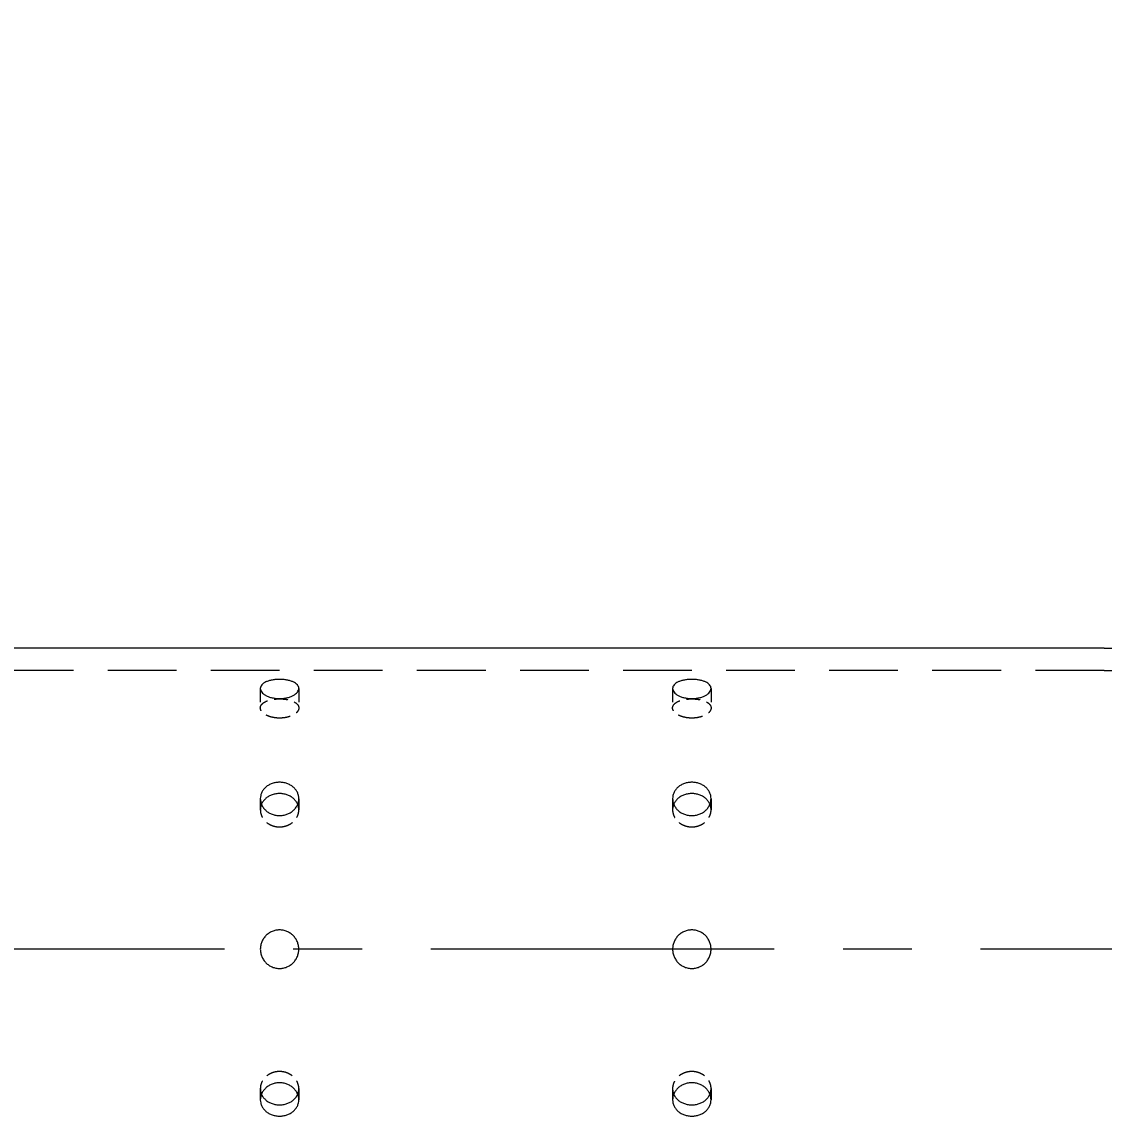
# Model space of a CAD drawing. Header units: millimetres. Extents: x -46397 to 283259, y -8690 to 23983.
# Drawn here: x 160528.2 to 160921.9, y 355.5 to 753.6 of the extents above; entities that cross this region are included whole.
import ezdxf
from ezdxf import colors
from ezdxf.entities.mleader import LeaderData, LeaderLine
from ezdxf.math import Vec2, Vec3

# ---------------------------------------------------------------- set-up
doc = ezdxf.new("R2010")
doc.units = ezdxf.units.MM
doc.linetypes.add('CENTER', pattern=[2, 1.25, -0.25, 0.25, -0.25])
doc.linetypes.add('HIDDENX2', pattern=[0.75, 0.5, -0.25])
doc.layers.add('DUONGTAM', color=1, linetype='CENTER', lineweight=0)
doc.layers.add('flashshoot', color=7, linetype='Continuous')
doc.styles.get("Standard").update_dxf_attribs({"font": 'isocp.shx', "width": 0.8})

# ---------------------------------------------------------------- blocks, each defined once
blk = doc.blocks.new('_Dot')
at = {"color": 0, "linetype": 'ByBlock', "lineweight": -2}
blk.add_line((-0.5, 0), (-1, 0), dxfattribs=at)
at = {"color": 0, "linetype": 'ByBlock', "const_width": 0.5}
blk.add_lwpolyline([(-0.25, 0, 1), (0.25, 0, 1)], format="xyb", close=True, dxfattribs=at)
blk = doc.blocks.new('A$C90275d84')
at = {"color": 2, "linetype": 'Continuous', "lineweight": 0, "ltscale": 10}
blk.add_line((-109.55, 1960), (-109.55, -3000), dxfattribs=at)
at = {"color": 1, "linetype": 'HIDDENX2', "lineweight": 0, "ltscale": 50}
blk.add_line((-101.37, 1960), (-101.37, -3000), dxfattribs=at)
at = {"color": 1, "linetype": 'HIDDENX2', "lineweight": 0, "ltscale": 10}
for p, q in [((-94.87, 1817), (-87.79, 1817)), ((-54.77, 1817), (-50.68, 1817)), ((50.68, 1817), (54.77, 1817)), ((-94.87, 1803), (-87.79, 1803)), ((-54.77, 1803), (-50.68, 1803)), ((50.68, 1803), (54.77, 1803)), ((-94.87, 1667), (-87.79, 1667)), ((-54.77, 1667), (-50.68, 1667)), ((50.68, 1667), (54.77, 1667)), ((-94.87, 1653), (-87.79, 1653)), ((-54.77, 1653), (-50.68, 1653)), ((50.68, 1653), (54.77, 1653))]:
    blk.add_line(p, q, dxfattribs=at)
at = {"color": 1, "linetype": 'HIDDENX2', "lineweight": 0, "ltscale": 50}
blk.add_open_spline([(-101.37, 1960), (-101.37, 1963.33), (-101.37, 1966.67), (-101.37, 1975.2), (-101.37, 1980.41), (-101.37, 1990.78), (-101.37, 1995.96), (-101.37, 2006.28), (-101.37, 2011.43), (-101.37, 2021.66), (-101.37, 2026.75), (-101.37, 2036.87), (-101.37, 2041.91), (-101.37, 2051.89), (-101.37, 2056.84), (-101.37, 2066.66), (-101.37, 2071.53), (-101.37, 2081.15), (-101.37, 2085.92), (-101.37, 2095.33), (-101.37, 2099.98), (-101.37, 2109.15), (-101.37, 2113.67), (-101.37, 2122.57), (-101.37, 2126.96), (-101.37, 2135.58), (-101.37, 2139.81), (-101.37, 2148.12), (-101.37, 2152.19), (-101.37, 2160.17), (-101.37, 2164.07), (-101.37, 2171.69), (-101.37, 2175.41), (-101.37, 2182.66), (-101.37, 2186.19), (-101.37, 2193.04), (-101.37, 2196.37), (-101.37, 2202.81), (-101.37, 2205.93), (-101.37, 2211.95), (-101.37, 2214.85), (-101.37, 2220.42), (-101.37, 2223.1), (-101.37, 2228.21), (-101.37, 2230.66), (-101.37, 2235.3), (-101.37, 2237.5), (-101.37, 2241.67), (-101.37, 2243.63), (-101.37, 2247.29), (-101.37, 2249), (-101.37, 2252.17), (-101.37, 2253.62), (-101.37, 2256.27), (-101.37, 2257.47), (-101.37, 2259.6), (-101.37, 2260.54), (-101.37, 2262.15), (-101.37, 2262.82), (-101.37, 2263.9), (-101.37, 2264.31), (-101.37, 2264.86), (-101.37, 2264.86), (-101.37, 2265)], degree=3, knots=[0, 0, 0, 0, 10.001344, 10.001344, 25.624288, 25.624288, 41.245213, 41.245213, 56.86614, 56.86614, 72.487066, 72.487066, 88.107992, 88.107992, 103.728918, 103.728918, 119.349844, 119.349844, 134.970771, 134.970771, 150.591697, 150.591697, 166.212623, 166.212623, 181.833549, 181.833549, 197.454476, 197.454476, 213.075402, 213.075402, 228.696328, 228.696328, 244.317254, 244.317254, 259.93818, 259.93818, 275.559107, 275.559107, 291.180033, 291.180033, 306.800959, 306.800959, 322.421885, 322.421885, 338.042811, 338.042811, 353.663738, 353.663738, 369.284664, 369.284664, 384.90559, 384.90559, 400.526516, 400.526516, 416.147442, 416.147442, 431.768369, 431.768369, 447.389295, 447.389295, 463.010221, 463.010221, 479.041056, 479.041056, 479.041056, 479.041056], dxfattribs=at)
at = {"color": 2, "linetype": 'Continuous', "lineweight": 0, "ltscale": 10}
for points, knots in [([(-109.55, 1960), (-109.55, 1963.33), (-109.55, 1966.67), (-109.55, 1975.2), (-109.55, 1980.41), (-109.55, 1990.78), (-109.55, 1995.96), (-109.55, 2006.28), (-109.55, 2011.43), (-109.55, 2021.66), (-109.55, 2026.75), (-109.55, 2036.87), (-109.55, 2041.91), (-109.55, 2051.89), (-109.55, 2056.84), (-109.55, 2066.66), (-109.55, 2071.53), (-109.55, 2081.15), (-109.55, 2085.92), (-109.55, 2095.33), (-109.55, 2099.98), (-109.55, 2109.15), (-109.55, 2113.67), (-109.55, 2121.64), (-109.55, 2125.11), (-109.55, 2128.53)], [0, 0, 0, 0, 10.001344, 10.001344, 25.624288, 25.624288, 41.245213, 41.245213, 56.86614, 56.86614, 72.487066, 72.487066, 88.107992, 88.107992, 103.728918, 103.728918, 119.349844, 119.349844, 134.970771, 134.970771, 150.591697, 150.591697, 166.212623, 166.212623, 178.538109, 178.538109, 178.538109, 178.538109]), ([(-91.18, 1810), (-91.18, 1809.56), (-91.2, 1809.11), (-91.3, 1808.2), (-91.38, 1807.75), (-91.57, 1806.89), (-91.69, 1806.48), (-91.98, 1805.71), (-92.13, 1805.36), (-92.47, 1804.74), (-92.66, 1804.45), (-93.06, 1803.93), (-93.28, 1803.71), (-93.73, 1803.35), (-93.96, 1803.22), (-94.42, 1803.04), (-94.65, 1803), (-95.09, 1803), (-95.32, 1803.04), (-95.76, 1803.22), (-95.98, 1803.35), (-96.39, 1803.71), (-96.59, 1803.93), (-96.94, 1804.45), (-97.11, 1804.74), (-97.39, 1805.36), (-97.53, 1805.71), (-97.76, 1806.48), (-97.86, 1806.89), (-98.02, 1807.75), (-98.08, 1808.2), (-98.16, 1809.11), (-98.18, 1809.56), (-98.18, 1810.44), (-98.16, 1810.89), (-98.08, 1811.8), (-98.02, 1812.25), (-97.86, 1813.11), (-97.76, 1813.52), (-97.53, 1814.29), (-97.39, 1814.64), (-97.11, 1815.26), (-96.94, 1815.55), (-96.59, 1816.07), (-96.39, 1816.29), (-95.98, 1816.65), (-95.76, 1816.78), (-95.32, 1816.96), (-95.09, 1817), (-94.65, 1817), (-94.42, 1816.96), (-93.96, 1816.78), (-93.73, 1816.65), (-93.28, 1816.29), (-93.06, 1816.07), (-92.66, 1815.55), (-92.47, 1815.26), (-92.13, 1814.64), (-91.98, 1814.29), (-91.69, 1813.52), (-91.57, 1813.11), (-91.38, 1812.25), (-91.3, 1811.8), (-91.2, 1810.89), (-91.18, 1810.44), (-91.18, 1810)], [0, 0, 0, 0, 1.318789, 1.318789, 2.637578, 2.637578, 3.956368, 3.956368, 5.275157, 5.275157, 6.593945, 6.593945, 7.912734, 7.912734, 9.231522, 9.231522, 10.550311, 10.550311, 11.869099, 11.869099, 13.187888, 13.187888, 14.506676, 14.506676, 15.825465, 15.825465, 17.144254, 17.144254, 18.463043, 18.463043, 19.781833, 19.781833, 21.100622, 21.100622, 22.419411, 22.419411, 23.7382, 23.7382, 25.05699, 25.05699, 26.375779, 26.375779, 27.694567, 27.694567, 29.013356, 29.013356, 30.332144, 30.332144, 31.650933, 31.650933, 32.969721, 32.969721, 34.28851, 34.28851, 35.607298, 35.607298, 36.926087, 36.926087, 38.244876, 38.244876, 39.563665, 39.563665, 40.882454, 40.882454, 42.201244, 42.201244, 42.201244, 42.201244]), ([(-48.6, 1810), (-48.6, 1809.56), (-48.64, 1809.11), (-48.8, 1808.2), (-48.92, 1807.75), (-49.24, 1806.89), (-49.44, 1806.48), (-49.9, 1805.71), (-50.16, 1805.36), (-50.71, 1804.74), (-51.02, 1804.45), (-51.7, 1803.93), (-52.06, 1803.71), (-52.82, 1803.35), (-53.21, 1803.22), (-54, 1803.04), (-54.39, 1803), (-55.16, 1803), (-55.55, 1803.04), (-56.33, 1803.22), (-56.71, 1803.35), (-57.45, 1803.71), (-57.8, 1803.93), (-58.45, 1804.45), (-58.74, 1804.74), (-59.27, 1805.36), (-59.51, 1805.71), (-59.94, 1806.48), (-60.13, 1806.89), (-60.43, 1807.75), (-60.54, 1808.2), (-60.69, 1809.11), (-60.73, 1809.56), (-60.73, 1810.44), (-60.69, 1810.89), (-60.54, 1811.8), (-60.43, 1812.25), (-60.13, 1813.11), (-59.94, 1813.52), (-59.51, 1814.29), (-59.27, 1814.64), (-58.74, 1815.26), (-58.45, 1815.55), (-57.8, 1816.07), (-57.45, 1816.29), (-56.71, 1816.65), (-56.33, 1816.78), (-55.55, 1816.96), (-55.16, 1817), (-54.39, 1817), (-54, 1816.96), (-53.21, 1816.78), (-52.82, 1816.65), (-52.06, 1816.29), (-51.7, 1816.07), (-51.02, 1815.55), (-50.71, 1815.26), (-50.16, 1814.64), (-49.9, 1814.29), (-49.44, 1813.52), (-49.24, 1813.11), (-48.92, 1812.25), (-48.8, 1811.8), (-48.64, 1810.89), (-48.6, 1810.44), (-48.6, 1810)], [0, 0, 0, 0, 1.318789, 1.318789, 2.637578, 2.637578, 3.956368, 3.956368, 5.275157, 5.275157, 6.593945, 6.593945, 7.912734, 7.912734, 9.231522, 9.231522, 10.550311, 10.550311, 11.869099, 11.869099, 13.187888, 13.187888, 14.506676, 14.506676, 15.825465, 15.825465, 17.144254, 17.144254, 18.463043, 18.463043, 19.781833, 19.781833, 21.100622, 21.100622, 22.419411, 22.419411, 23.7382, 23.7382, 25.05699, 25.05699, 26.375779, 26.375779, 27.694567, 27.694567, 29.013356, 29.013356, 30.332144, 30.332144, 31.650933, 31.650933, 32.969721, 32.969721, 34.28851, 34.28851, 35.607298, 35.607298, 36.926087, 36.926087, 38.244876, 38.244876, 39.563665, 39.563665, 40.882454, 40.882454, 42.201244, 42.201244, 42.201244, 42.201244]), ([(-52.72, 1816.59), (-52.81, 1816.55), (-52.9, 1816.51), (-53.36, 1816.29), (-53.71, 1816.07), (-54.35, 1815.55), (-54.65, 1815.26), (-55.17, 1814.64), (-55.42, 1814.29), (-55.85, 1813.52), (-56.03, 1813.11), (-56.33, 1812.25), (-56.44, 1811.8), (-56.59, 1810.89), (-56.63, 1810.44), (-56.63, 1809.56), (-56.59, 1809.11), (-56.44, 1808.2), (-56.33, 1807.75), (-56.03, 1806.89), (-55.85, 1806.48), (-55.42, 1805.71), (-55.17, 1805.36), (-54.65, 1804.74), (-54.35, 1804.45), (-53.71, 1803.93), (-53.36, 1803.71), (-52.9, 1803.49), (-52.81, 1803.45), (-52.72, 1803.41)], [12.868165, 12.868165, 12.868165, 12.868165, 13.188536, 13.188536, 14.507389, 14.507389, 15.826243, 15.826243, 17.145097, 17.145097, 18.463951, 18.463951, 19.782805, 19.782805, 21.10166, 21.10166, 22.420514, 22.420514, 23.739368, 23.739368, 25.058222, 25.058222, 26.377077, 26.377077, 27.69593, 27.69593, 29.014783, 29.014783, 29.335155, 29.335155, 29.335155, 29.335155]), ([(-7, 1810), (-7, 1810.44), (-6.96, 1810.89), (-6.78, 1811.8), (-6.65, 1812.25), (-6.29, 1813.11), (-6.07, 1813.52), (-5.55, 1814.29), (-5.26, 1814.64), (-4.64, 1815.26), (-4.29, 1815.55), (-3.52, 1816.07), (-3.11, 1816.29), (-2.25, 1816.65), (-1.8, 1816.78), (-0.89, 1816.96), (-0.44, 1817), (0.44, 1817), (0.89, 1816.96), (1.8, 1816.78), (2.25, 1816.65), (3.11, 1816.29), (3.52, 1816.07), (4.29, 1815.55), (4.64, 1815.26), (5.26, 1814.64), (5.55, 1814.29), (6.07, 1813.52), (6.29, 1813.11), (6.65, 1812.25), (6.78, 1811.8), (6.96, 1810.89), (7, 1810.44), (7, 1809.56), (6.96, 1809.11), (6.78, 1808.2), (6.65, 1807.75), (6.29, 1806.89), (6.07, 1806.48), (5.55, 1805.71), (5.26, 1805.36), (4.64, 1804.74), (4.29, 1804.45), (3.52, 1803.93), (3.11, 1803.71), (2.25, 1803.35), (1.8, 1803.22), (0.89, 1803.04), (0.44, 1803), (-0.44, 1803), (-0.89, 1803.04), (-1.8, 1803.22), (-2.25, 1803.35), (-3.11, 1803.71), (-3.52, 1803.93), (-4.29, 1804.45), (-4.64, 1804.74), (-5.26, 1805.36), (-5.55, 1805.71), (-6.07, 1806.48), (-6.29, 1806.89), (-6.65, 1807.75), (-6.78, 1808.2), (-6.96, 1809.11), (-7, 1809.56), (-7, 1810)], [0, 0, 0, 0, 1.318789, 1.318789, 2.637578, 2.637578, 3.956368, 3.956368, 5.275157, 5.275157, 6.593945, 6.593945, 7.912734, 7.912734, 9.231522, 9.231522, 10.550311, 10.550311, 11.869099, 11.869099, 13.187888, 13.187888, 14.506676, 14.506676, 15.825465, 15.825465, 17.144254, 17.144254, 18.463043, 18.463043, 19.781833, 19.781833, 21.100622, 21.100622, 22.419411, 22.419411, 23.7382, 23.7382, 25.05699, 25.05699, 26.375779, 26.375779, 27.694567, 27.694567, 29.013356, 29.013356, 30.332144, 30.332144, 31.650933, 31.650933, 32.969721, 32.969721, 34.28851, 34.28851, 35.607298, 35.607298, 36.926087, 36.926087, 38.244876, 38.244876, 39.563665, 39.563665, 40.882454, 40.882454, 42.201244, 42.201244, 42.201244, 42.201244]), ([(48.6, 1810), (48.6, 1810.44), (48.64, 1810.89), (48.8, 1811.8), (48.92, 1812.25), (49.24, 1813.11), (49.44, 1813.52), (49.9, 1814.29), (50.16, 1814.64), (50.71, 1815.26), (51.02, 1815.55), (51.7, 1816.07), (52.06, 1816.29), (52.82, 1816.65), (53.21, 1816.78), (54, 1816.96), (54.39, 1817), (55.16, 1817), (55.55, 1816.96), (56.33, 1816.78), (56.71, 1816.65), (57.45, 1816.29), (57.8, 1816.07), (58.45, 1815.55), (58.74, 1815.26), (59.27, 1814.64), (59.51, 1814.29), (59.94, 1813.52), (60.13, 1813.11), (60.43, 1812.25), (60.54, 1811.8), (60.69, 1810.89), (60.73, 1810.44), (60.73, 1809.56), (60.69, 1809.11), (60.54, 1808.2), (60.43, 1807.75), (60.13, 1806.89), (59.94, 1806.48), (59.51, 1805.71), (59.27, 1805.36), (58.74, 1804.74), (58.45, 1804.45), (57.8, 1803.93), (57.45, 1803.71), (56.71, 1803.35), (56.33, 1803.22), (55.55, 1803.04), (55.16, 1803), (54.39, 1803), (54, 1803.04), (53.21, 1803.22), (52.82, 1803.35), (52.06, 1803.71), (51.7, 1803.93), (51.02, 1804.45), (50.71, 1804.74), (50.16, 1805.36), (49.9, 1805.71), (49.44, 1806.48), (49.24, 1806.89), (48.92, 1807.75), (48.8, 1808.2), (48.64, 1809.11), (48.6, 1809.56), (48.6, 1810)], [0, 0, 0, 0, 1.318789, 1.318789, 2.637578, 2.637578, 3.956368, 3.956368, 5.275157, 5.275157, 6.593945, 6.593945, 7.912734, 7.912734, 9.231522, 9.231522, 10.550311, 10.550311, 11.869099, 11.869099, 13.187888, 13.187888, 14.506676, 14.506676, 15.825465, 15.825465, 17.144254, 17.144254, 18.463043, 18.463043, 19.781833, 19.781833, 21.100622, 21.100622, 22.419411, 22.419411, 23.7382, 23.7382, 25.05699, 25.05699, 26.375779, 26.375779, 27.694567, 27.694567, 29.013356, 29.013356, 30.332144, 30.332144, 31.650933, 31.650933, 32.969721, 32.969721, 34.28851, 34.28851, 35.607298, 35.607298, 36.926087, 36.926087, 38.244876, 38.244876, 39.563665, 39.563665, 40.882454, 40.882454, 42.201244, 42.201244, 42.201244, 42.201244]), ([(52.72, 1803.41), (52.81, 1803.45), (52.9, 1803.49), (53.36, 1803.71), (53.71, 1803.93), (54.35, 1804.45), (54.65, 1804.74), (55.17, 1805.36), (55.42, 1805.71), (55.85, 1806.48), (56.03, 1806.89), (56.33, 1807.75), (56.44, 1808.2), (56.59, 1809.11), (56.63, 1809.56), (56.63, 1810.44), (56.59, 1810.89), (56.44, 1811.8), (56.33, 1812.25), (56.03, 1813.11), (55.85, 1813.52), (55.42, 1814.29), (55.17, 1814.64), (54.65, 1815.26), (54.35, 1815.55), (53.71, 1816.07), (53.36, 1816.29), (52.9, 1816.51), (52.81, 1816.55), (52.72, 1816.59)], [12.868165, 12.868165, 12.868165, 12.868165, 13.188536, 13.188536, 14.507389, 14.507389, 15.826243, 15.826243, 17.145097, 17.145097, 18.463951, 18.463951, 19.782805, 19.782805, 21.10166, 21.10166, 22.420514, 22.420514, 23.739368, 23.739368, 25.058222, 25.058222, 26.377077, 26.377077, 27.69593, 27.69593, 29.014783, 29.014783, 29.335155, 29.335155, 29.335155, 29.335155]), ([(-91.18, 1660), (-91.18, 1659.56), (-91.2, 1659.11), (-91.3, 1658.2), (-91.38, 1657.75), (-91.57, 1656.89), (-91.69, 1656.48), (-91.98, 1655.71), (-92.13, 1655.36), (-92.47, 1654.74), (-92.66, 1654.45), (-93.06, 1653.93), (-93.28, 1653.71), (-93.73, 1653.35), (-93.96, 1653.22), (-94.42, 1653.04), (-94.65, 1653), (-95.09, 1653), (-95.32, 1653.04), (-95.76, 1653.22), (-95.98, 1653.35), (-96.39, 1653.71), (-96.59, 1653.93), (-96.94, 1654.45), (-97.11, 1654.74), (-97.39, 1655.36), (-97.53, 1655.71), (-97.76, 1656.48), (-97.86, 1656.89), (-98.02, 1657.75), (-98.08, 1658.2), (-98.16, 1659.11), (-98.18, 1659.56), (-98.18, 1660.44), (-98.16, 1660.89), (-98.08, 1661.8), (-98.02, 1662.25), (-97.86, 1663.11), (-97.76, 1663.52), (-97.53, 1664.29), (-97.39, 1664.64), (-97.11, 1665.26), (-96.94, 1665.55), (-96.59, 1666.07), (-96.39, 1666.29), (-95.98, 1666.65), (-95.76, 1666.78), (-95.32, 1666.96), (-95.09, 1667), (-94.65, 1667), (-94.42, 1666.96), (-93.96, 1666.78), (-93.73, 1666.65), (-93.28, 1666.29), (-93.06, 1666.07), (-92.66, 1665.55), (-92.47, 1665.26), (-92.13, 1664.64), (-91.98, 1664.29), (-91.69, 1663.52), (-91.57, 1663.11), (-91.38, 1662.25), (-91.3, 1661.8), (-91.2, 1660.89), (-91.18, 1660.44), (-91.18, 1660)], [0, 0, 0, 0, 1.318789, 1.318789, 2.637578, 2.637578, 3.956368, 3.956368, 5.275157, 5.275157, 6.593945, 6.593945, 7.912734, 7.912734, 9.231522, 9.231522, 10.550311, 10.550311, 11.869099, 11.869099, 13.187888, 13.187888, 14.506676, 14.506676, 15.825465, 15.825465, 17.144254, 17.144254, 18.463043, 18.463043, 19.781833, 19.781833, 21.100622, 21.100622, 22.419411, 22.419411, 23.7382, 23.7382, 25.05699, 25.05699, 26.375779, 26.375779, 27.694567, 27.694567, 29.013356, 29.013356, 30.332144, 30.332144, 31.650933, 31.650933, 32.969721, 32.969721, 34.28851, 34.28851, 35.607298, 35.607298, 36.926087, 36.926087, 38.244876, 38.244876, 39.563665, 39.563665, 40.882454, 40.882454, 42.201244, 42.201244, 42.201244, 42.201244]), ([(-48.6, 1660), (-48.6, 1659.56), (-48.64, 1659.11), (-48.8, 1658.2), (-48.92, 1657.75), (-49.24, 1656.89), (-49.44, 1656.48), (-49.9, 1655.71), (-50.16, 1655.36), (-50.71, 1654.74), (-51.02, 1654.45), (-51.7, 1653.93), (-52.06, 1653.71), (-52.82, 1653.35), (-53.21, 1653.22), (-54, 1653.04), (-54.39, 1653), (-55.16, 1653), (-55.55, 1653.04), (-56.33, 1653.22), (-56.71, 1653.35), (-57.45, 1653.71), (-57.8, 1653.93), (-58.45, 1654.45), (-58.74, 1654.74), (-59.27, 1655.36), (-59.51, 1655.71), (-59.94, 1656.48), (-60.13, 1656.89), (-60.43, 1657.75), (-60.54, 1658.2), (-60.69, 1659.11), (-60.73, 1659.56), (-60.73, 1660.44), (-60.69, 1660.89), (-60.54, 1661.8), (-60.43, 1662.25), (-60.13, 1663.11), (-59.94, 1663.52), (-59.51, 1664.29), (-59.27, 1664.64), (-58.74, 1665.26), (-58.45, 1665.55), (-57.8, 1666.07), (-57.45, 1666.29), (-56.71, 1666.65), (-56.33, 1666.78), (-55.55, 1666.96), (-55.16, 1667), (-54.39, 1667), (-54, 1666.96), (-53.21, 1666.78), (-52.82, 1666.65), (-52.06, 1666.29), (-51.7, 1666.07), (-51.02, 1665.55), (-50.71, 1665.26), (-50.16, 1664.64), (-49.9, 1664.29), (-49.44, 1663.52), (-49.24, 1663.11), (-48.92, 1662.25), (-48.8, 1661.8), (-48.64, 1660.89), (-48.6, 1660.44), (-48.6, 1660)], [0, 0, 0, 0, 1.318789, 1.318789, 2.637578, 2.637578, 3.956368, 3.956368, 5.275157, 5.275157, 6.593945, 6.593945, 7.912734, 7.912734, 9.231522, 9.231522, 10.550311, 10.550311, 11.869099, 11.869099, 13.187888, 13.187888, 14.506676, 14.506676, 15.825465, 15.825465, 17.144254, 17.144254, 18.463043, 18.463043, 19.781833, 19.781833, 21.100622, 21.100622, 22.419411, 22.419411, 23.7382, 23.7382, 25.05699, 25.05699, 26.375779, 26.375779, 27.694567, 27.694567, 29.013356, 29.013356, 30.332144, 30.332144, 31.650933, 31.650933, 32.969721, 32.969721, 34.28851, 34.28851, 35.607298, 35.607298, 36.926087, 36.926087, 38.244876, 38.244876, 39.563665, 39.563665, 40.882454, 40.882454, 42.201244, 42.201244, 42.201244, 42.201244]), ([(-52.72, 1666.59), (-52.81, 1666.55), (-52.9, 1666.51), (-53.36, 1666.29), (-53.71, 1666.07), (-54.35, 1665.55), (-54.65, 1665.26), (-55.17, 1664.64), (-55.42, 1664.29), (-55.85, 1663.52), (-56.03, 1663.11), (-56.33, 1662.25), (-56.44, 1661.8), (-56.59, 1660.89), (-56.63, 1660.44), (-56.63, 1659.56), (-56.59, 1659.11), (-56.44, 1658.2), (-56.33, 1657.75), (-56.03, 1656.89), (-55.85, 1656.48), (-55.42, 1655.71), (-55.17, 1655.36), (-54.65, 1654.74), (-54.35, 1654.45), (-53.71, 1653.93), (-53.36, 1653.71), (-52.9, 1653.49), (-52.81, 1653.45), (-52.72, 1653.41)], [12.868165, 12.868165, 12.868165, 12.868165, 13.188536, 13.188536, 14.507389, 14.507389, 15.826243, 15.826243, 17.145097, 17.145097, 18.463951, 18.463951, 19.782805, 19.782805, 21.10166, 21.10166, 22.420514, 22.420514, 23.739368, 23.739368, 25.058222, 25.058222, 26.377077, 26.377077, 27.69593, 27.69593, 29.014783, 29.014783, 29.335155, 29.335155, 29.335155, 29.335155]), ([(-7, 1660), (-7, 1660.44), (-6.96, 1660.89), (-6.78, 1661.8), (-6.65, 1662.25), (-6.29, 1663.11), (-6.07, 1663.52), (-5.55, 1664.29), (-5.26, 1664.64), (-4.64, 1665.26), (-4.29, 1665.55), (-3.52, 1666.07), (-3.11, 1666.29), (-2.25, 1666.65), (-1.8, 1666.78), (-0.89, 1666.96), (-0.44, 1667), (0.44, 1667), (0.89, 1666.96), (1.8, 1666.78), (2.25, 1666.65), (3.11, 1666.29), (3.52, 1666.07), (4.29, 1665.55), (4.64, 1665.26), (5.26, 1664.64), (5.55, 1664.29), (6.07, 1663.52), (6.29, 1663.11), (6.65, 1662.25), (6.78, 1661.8), (6.96, 1660.89), (7, 1660.44), (7, 1659.56), (6.96, 1659.11), (6.78, 1658.2), (6.65, 1657.75), (6.29, 1656.89), (6.07, 1656.48), (5.55, 1655.71), (5.26, 1655.36), (4.64, 1654.74), (4.29, 1654.45), (3.52, 1653.93), (3.11, 1653.71), (2.25, 1653.35), (1.8, 1653.22), (0.89, 1653.04), (0.44, 1653), (-0.44, 1653), (-0.89, 1653.04), (-1.8, 1653.22), (-2.25, 1653.35), (-3.11, 1653.71), (-3.52, 1653.93), (-4.29, 1654.45), (-4.64, 1654.74), (-5.26, 1655.36), (-5.55, 1655.71), (-6.07, 1656.48), (-6.29, 1656.89), (-6.65, 1657.75), (-6.78, 1658.2), (-6.96, 1659.11), (-7, 1659.56), (-7, 1660)], [0, 0, 0, 0, 1.318789, 1.318789, 2.637578, 2.637578, 3.956368, 3.956368, 5.275157, 5.275157, 6.593945, 6.593945, 7.912734, 7.912734, 9.231522, 9.231522, 10.550311, 10.550311, 11.869099, 11.869099, 13.187888, 13.187888, 14.506676, 14.506676, 15.825465, 15.825465, 17.144254, 17.144254, 18.463043, 18.463043, 19.781833, 19.781833, 21.100622, 21.100622, 22.419411, 22.419411, 23.7382, 23.7382, 25.05699, 25.05699, 26.375779, 26.375779, 27.694567, 27.694567, 29.013356, 29.013356, 30.332144, 30.332144, 31.650933, 31.650933, 32.969721, 32.969721, 34.28851, 34.28851, 35.607298, 35.607298, 36.926087, 36.926087, 38.244876, 38.244876, 39.563665, 39.563665, 40.882454, 40.882454, 42.201244, 42.201244, 42.201244, 42.201244]), ([(48.6, 1660), (48.6, 1660.44), (48.64, 1660.89), (48.8, 1661.8), (48.92, 1662.25), (49.24, 1663.11), (49.44, 1663.52), (49.9, 1664.29), (50.16, 1664.64), (50.71, 1665.26), (51.02, 1665.55), (51.7, 1666.07), (52.06, 1666.29), (52.82, 1666.65), (53.21, 1666.78), (54, 1666.96), (54.39, 1667), (55.16, 1667), (55.55, 1666.96), (56.33, 1666.78), (56.71, 1666.65), (57.45, 1666.29), (57.8, 1666.07), (58.45, 1665.55), (58.74, 1665.26), (59.27, 1664.64), (59.51, 1664.29), (59.94, 1663.52), (60.13, 1663.11), (60.43, 1662.25), (60.54, 1661.8), (60.69, 1660.89), (60.73, 1660.44), (60.73, 1659.56), (60.69, 1659.11), (60.54, 1658.2), (60.43, 1657.75), (60.13, 1656.89), (59.94, 1656.48), (59.51, 1655.71), (59.27, 1655.36), (58.74, 1654.74), (58.45, 1654.45), (57.8, 1653.93), (57.45, 1653.71), (56.71, 1653.35), (56.33, 1653.22), (55.55, 1653.04), (55.16, 1653), (54.39, 1653), (54, 1653.04), (53.21, 1653.22), (52.82, 1653.35), (52.06, 1653.71), (51.7, 1653.93), (51.02, 1654.45), (50.71, 1654.74), (50.16, 1655.36), (49.9, 1655.71), (49.44, 1656.48), (49.24, 1656.89), (48.92, 1657.75), (48.8, 1658.2), (48.64, 1659.11), (48.6, 1659.56), (48.6, 1660)], [0, 0, 0, 0, 1.318789, 1.318789, 2.637578, 2.637578, 3.956368, 3.956368, 5.275157, 5.275157, 6.593945, 6.593945, 7.912734, 7.912734, 9.231522, 9.231522, 10.550311, 10.550311, 11.869099, 11.869099, 13.187888, 13.187888, 14.506676, 14.506676, 15.825465, 15.825465, 17.144254, 17.144254, 18.463043, 18.463043, 19.781833, 19.781833, 21.100622, 21.100622, 22.419411, 22.419411, 23.7382, 23.7382, 25.05699, 25.05699, 26.375779, 26.375779, 27.694567, 27.694567, 29.013356, 29.013356, 30.332144, 30.332144, 31.650933, 31.650933, 32.969721, 32.969721, 34.28851, 34.28851, 35.607298, 35.607298, 36.926087, 36.926087, 38.244876, 38.244876, 39.563665, 39.563665, 40.882454, 40.882454, 42.201244, 42.201244, 42.201244, 42.201244]), ([(52.72, 1653.41), (52.81, 1653.45), (52.9, 1653.49), (53.36, 1653.71), (53.71, 1653.93), (54.35, 1654.45), (54.65, 1654.74), (55.17, 1655.36), (55.42, 1655.71), (55.85, 1656.48), (56.03, 1656.89), (56.33, 1657.75), (56.44, 1658.2), (56.59, 1659.11), (56.63, 1659.56), (56.63, 1660.44), (56.59, 1660.89), (56.44, 1661.8), (56.33, 1662.25), (56.03, 1663.11), (55.85, 1663.52), (55.42, 1664.29), (55.17, 1664.64), (54.65, 1665.26), (54.35, 1665.55), (53.71, 1666.07), (53.36, 1666.29), (52.9, 1666.51), (52.81, 1666.55), (52.72, 1666.59)], [12.868165, 12.868165, 12.868165, 12.868165, 13.188536, 13.188536, 14.507389, 14.507389, 15.826243, 15.826243, 17.145097, 17.145097, 18.463951, 18.463951, 19.782805, 19.782805, 21.10166, 21.10166, 22.420514, 22.420514, 23.739368, 23.739368, 25.058222, 25.058222, 26.377077, 26.377077, 27.69593, 27.69593, 29.014783, 29.014783, 29.335155, 29.335155, 29.335155, 29.335155])]:
    blk.add_open_spline(points, degree=3, knots=knots, dxfattribs=at)
at = {"color": 1, "linetype": 'HIDDENX2', "lineweight": 0, "ltscale": 10}
for points, knots in [([(-84.08, 1810), (-84.08, 1810.44), (-84.1, 1810.89), (-84.2, 1811.8), (-84.28, 1812.25), (-84.48, 1813.11), (-84.6, 1813.52), (-84.88, 1814.29), (-85.04, 1814.64), (-85.38, 1815.26), (-85.57, 1815.55), (-85.97, 1816.07), (-86.19, 1816.29), (-86.64, 1816.65), (-86.88, 1816.78), (-87.34, 1816.96), (-87.57, 1817), (-88.01, 1817), (-88.23, 1816.96), (-88.68, 1816.78), (-88.89, 1816.65), (-89.3, 1816.29), (-89.5, 1816.07), (-89.86, 1815.55), (-90.02, 1815.26), (-90.3, 1814.64), (-90.43, 1814.29), (-90.66, 1813.52), (-90.76, 1813.11), (-90.92, 1812.25), (-90.98, 1811.8), (-91.06, 1810.89), (-91.08, 1810.44), (-91.08, 1809.56), (-91.06, 1809.11), (-90.98, 1808.2), (-90.92, 1807.75), (-90.76, 1806.89), (-90.66, 1806.48), (-90.43, 1805.71), (-90.3, 1805.36), (-90.02, 1804.74), (-89.86, 1804.45), (-89.5, 1803.93), (-89.3, 1803.71), (-88.89, 1803.35), (-88.68, 1803.22), (-88.23, 1803.04), (-88.01, 1803), (-87.57, 1803), (-87.34, 1803.04), (-86.88, 1803.22), (-86.64, 1803.35), (-86.19, 1803.71), (-85.97, 1803.93), (-85.57, 1804.45), (-85.38, 1804.74), (-85.04, 1805.36), (-84.88, 1805.71), (-84.6, 1806.48), (-84.48, 1806.89), (-84.28, 1807.75), (-84.2, 1808.2), (-84.1, 1809.11), (-84.08, 1809.56), (-84.08, 1810)], [0, 0, 0, 0, 1.318854, 1.318854, 2.637708, 2.637708, 3.956563, 3.956563, 5.275417, 5.275417, 6.59427, 6.59427, 7.913123, 7.913123, 9.231977, 9.231977, 10.55083, 10.55083, 11.869683, 11.869683, 13.188536, 13.188536, 14.507389, 14.507389, 15.826243, 15.826243, 17.145097, 17.145097, 18.463951, 18.463951, 19.782805, 19.782805, 21.10166, 21.10166, 22.420514, 22.420514, 23.739368, 23.739368, 25.058222, 25.058222, 26.377077, 26.377077, 27.69593, 27.69593, 29.014783, 29.014783, 30.333636, 30.333636, 31.652489, 31.652489, 32.971343, 32.971343, 34.290196, 34.290196, 35.609049, 35.609049, 36.927902, 36.927902, 38.246757, 38.246757, 39.565611, 39.565611, 40.884465, 40.884465, 42.203319, 42.203319, 42.203319, 42.203319]), ([(-44.5, 1810), (-44.5, 1810.44), (-44.54, 1810.89), (-44.7, 1811.8), (-44.82, 1812.25), (-45.14, 1813.11), (-45.34, 1813.52), (-45.8, 1814.29), (-46.06, 1814.64), (-46.61, 1815.26), (-46.93, 1815.55), (-47.6, 1816.07), (-47.97, 1816.29), (-48.73, 1816.65), (-49.12, 1816.78), (-49.91, 1816.96), (-50.3, 1817), (-51.07, 1817), (-51.46, 1816.96), (-52.14, 1816.8), (-52.43, 1816.71), (-52.72, 1816.59)], [0, 0, 0, 0, 1.318854, 1.318854, 2.637708, 2.637708, 3.956563, 3.956563, 5.275417, 5.275417, 6.59427, 6.59427, 7.913123, 7.913123, 9.231977, 9.231977, 10.55083, 10.55083, 11.869683, 11.869683, 12.868165, 12.868165, 12.868165, 12.868165]), ([(52.72, 1816.59), (52.43, 1816.71), (52.14, 1816.8), (51.46, 1816.96), (51.07, 1817), (50.3, 1817), (49.91, 1816.96), (49.12, 1816.78), (48.73, 1816.65), (47.97, 1816.29), (47.6, 1816.07), (46.93, 1815.55), (46.61, 1815.26), (46.06, 1814.64), (45.8, 1814.29), (45.34, 1813.52), (45.14, 1813.11), (44.82, 1812.25), (44.7, 1811.8), (44.54, 1810.89), (44.5, 1810.44), (44.5, 1810)], [29.335155, 29.335155, 29.335155, 29.335155, 30.333636, 30.333636, 31.652489, 31.652489, 32.971343, 32.971343, 34.290196, 34.290196, 35.609049, 35.609049, 36.927902, 36.927902, 38.246757, 38.246757, 39.565611, 39.565611, 40.884465, 40.884465, 42.203319, 42.203319, 42.203319, 42.203319]), ([(-52.72, 1803.41), (-52.43, 1803.29), (-52.14, 1803.2), (-51.46, 1803.04), (-51.07, 1803), (-50.3, 1803), (-49.91, 1803.04), (-49.12, 1803.22), (-48.73, 1803.35), (-47.97, 1803.71), (-47.6, 1803.93), (-46.93, 1804.45), (-46.61, 1804.74), (-46.06, 1805.36), (-45.8, 1805.71), (-45.34, 1806.48), (-45.14, 1806.89), (-44.82, 1807.75), (-44.7, 1808.2), (-44.54, 1809.11), (-44.5, 1809.56), (-44.5, 1810)], [29.335155, 29.335155, 29.335155, 29.335155, 30.333636, 30.333636, 31.652489, 31.652489, 32.971343, 32.971343, 34.290196, 34.290196, 35.609049, 35.609049, 36.927902, 36.927902, 38.246757, 38.246757, 39.565611, 39.565611, 40.884465, 40.884465, 42.203319, 42.203319, 42.203319, 42.203319]), ([(44.5, 1810), (44.5, 1809.56), (44.54, 1809.11), (44.7, 1808.2), (44.82, 1807.75), (45.14, 1806.89), (45.34, 1806.48), (45.8, 1805.71), (46.06, 1805.36), (46.61, 1804.74), (46.93, 1804.45), (47.6, 1803.93), (47.97, 1803.71), (48.73, 1803.35), (49.12, 1803.22), (49.91, 1803.04), (50.3, 1803), (51.07, 1803), (51.46, 1803.04), (52.14, 1803.2), (52.43, 1803.29), (52.72, 1803.41)], [0, 0, 0, 0, 1.318854, 1.318854, 2.637708, 2.637708, 3.956563, 3.956563, 5.275417, 5.275417, 6.59427, 6.59427, 7.913123, 7.913123, 9.231977, 9.231977, 10.55083, 10.55083, 11.869683, 11.869683, 12.868165, 12.868165, 12.868165, 12.868165]), ([(-84.08, 1660), (-84.08, 1660.44), (-84.1, 1660.89), (-84.2, 1661.8), (-84.28, 1662.25), (-84.48, 1663.11), (-84.6, 1663.52), (-84.88, 1664.29), (-85.04, 1664.64), (-85.38, 1665.26), (-85.57, 1665.55), (-85.97, 1666.07), (-86.19, 1666.29), (-86.64, 1666.65), (-86.88, 1666.78), (-87.34, 1666.96), (-87.57, 1667), (-88.01, 1667), (-88.23, 1666.96), (-88.68, 1666.78), (-88.89, 1666.65), (-89.3, 1666.29), (-89.5, 1666.07), (-89.86, 1665.55), (-90.02, 1665.26), (-90.3, 1664.64), (-90.43, 1664.29), (-90.66, 1663.52), (-90.76, 1663.11), (-90.92, 1662.25), (-90.98, 1661.8), (-91.06, 1660.89), (-91.08, 1660.44), (-91.08, 1659.56), (-91.06, 1659.11), (-90.98, 1658.2), (-90.92, 1657.75), (-90.76, 1656.89), (-90.66, 1656.48), (-90.43, 1655.71), (-90.3, 1655.36), (-90.02, 1654.74), (-89.86, 1654.45), (-89.5, 1653.93), (-89.3, 1653.71), (-88.89, 1653.35), (-88.68, 1653.22), (-88.23, 1653.04), (-88.01, 1653), (-87.57, 1653), (-87.34, 1653.04), (-86.88, 1653.22), (-86.64, 1653.35), (-86.19, 1653.71), (-85.97, 1653.93), (-85.57, 1654.45), (-85.38, 1654.74), (-85.04, 1655.36), (-84.88, 1655.71), (-84.6, 1656.48), (-84.48, 1656.89), (-84.28, 1657.75), (-84.2, 1658.2), (-84.1, 1659.11), (-84.08, 1659.56), (-84.08, 1660)], [0, 0, 0, 0, 1.318854, 1.318854, 2.637708, 2.637708, 3.956563, 3.956563, 5.275417, 5.275417, 6.59427, 6.59427, 7.913123, 7.913123, 9.231977, 9.231977, 10.55083, 10.55083, 11.869683, 11.869683, 13.188536, 13.188536, 14.507389, 14.507389, 15.826243, 15.826243, 17.145097, 17.145097, 18.463951, 18.463951, 19.782805, 19.782805, 21.10166, 21.10166, 22.420514, 22.420514, 23.739368, 23.739368, 25.058222, 25.058222, 26.377077, 26.377077, 27.69593, 27.69593, 29.014783, 29.014783, 30.333636, 30.333636, 31.652489, 31.652489, 32.971343, 32.971343, 34.290196, 34.290196, 35.609049, 35.609049, 36.927902, 36.927902, 38.246757, 38.246757, 39.565611, 39.565611, 40.884465, 40.884465, 42.203319, 42.203319, 42.203319, 42.203319]), ([(-44.5, 1660), (-44.5, 1660.44), (-44.54, 1660.89), (-44.7, 1661.8), (-44.82, 1662.25), (-45.14, 1663.11), (-45.34, 1663.52), (-45.8, 1664.29), (-46.06, 1664.64), (-46.61, 1665.26), (-46.93, 1665.55), (-47.6, 1666.07), (-47.97, 1666.29), (-48.73, 1666.65), (-49.12, 1666.78), (-49.91, 1666.96), (-50.3, 1667), (-51.07, 1667), (-51.46, 1666.96), (-52.14, 1666.8), (-52.43, 1666.71), (-52.72, 1666.59)], [0, 0, 0, 0, 1.318854, 1.318854, 2.637708, 2.637708, 3.956563, 3.956563, 5.275417, 5.275417, 6.59427, 6.59427, 7.913123, 7.913123, 9.231977, 9.231977, 10.55083, 10.55083, 11.869683, 11.869683, 12.868165, 12.868165, 12.868165, 12.868165]), ([(52.72, 1666.59), (52.43, 1666.71), (52.14, 1666.8), (51.46, 1666.96), (51.07, 1667), (50.3, 1667), (49.91, 1666.96), (49.12, 1666.78), (48.73, 1666.65), (47.97, 1666.29), (47.6, 1666.07), (46.93, 1665.55), (46.61, 1665.26), (46.06, 1664.64), (45.8, 1664.29), (45.34, 1663.52), (45.14, 1663.11), (44.82, 1662.25), (44.7, 1661.8), (44.54, 1660.89), (44.5, 1660.44), (44.5, 1660)], [29.335155, 29.335155, 29.335155, 29.335155, 30.333636, 30.333636, 31.652489, 31.652489, 32.971343, 32.971343, 34.290196, 34.290196, 35.609049, 35.609049, 36.927902, 36.927902, 38.246757, 38.246757, 39.565611, 39.565611, 40.884465, 40.884465, 42.203319, 42.203319, 42.203319, 42.203319]), ([(-52.72, 1653.41), (-52.43, 1653.29), (-52.14, 1653.2), (-51.46, 1653.04), (-51.07, 1653), (-50.3, 1653), (-49.91, 1653.04), (-49.12, 1653.22), (-48.73, 1653.35), (-47.97, 1653.71), (-47.6, 1653.93), (-46.93, 1654.45), (-46.61, 1654.74), (-46.06, 1655.36), (-45.8, 1655.71), (-45.34, 1656.48), (-45.14, 1656.89), (-44.82, 1657.75), (-44.7, 1658.2), (-44.54, 1659.11), (-44.5, 1659.56), (-44.5, 1660)], [29.335155, 29.335155, 29.335155, 29.335155, 30.333636, 30.333636, 31.652489, 31.652489, 32.971343, 32.971343, 34.290196, 34.290196, 35.609049, 35.609049, 36.927902, 36.927902, 38.246757, 38.246757, 39.565611, 39.565611, 40.884465, 40.884465, 42.203319, 42.203319, 42.203319, 42.203319]), ([(44.5, 1660), (44.5, 1659.56), (44.54, 1659.11), (44.7, 1658.2), (44.82, 1657.75), (45.14, 1656.89), (45.34, 1656.48), (45.8, 1655.71), (46.06, 1655.36), (46.61, 1654.74), (46.93, 1654.45), (47.6, 1653.93), (47.97, 1653.71), (48.73, 1653.35), (49.12, 1653.22), (49.91, 1653.04), (50.3, 1653), (51.07, 1653), (51.46, 1653.04), (52.14, 1653.2), (52.43, 1653.29), (52.72, 1653.41)], [0, 0, 0, 0, 1.318854, 1.318854, 2.637708, 2.637708, 3.956563, 3.956563, 5.275417, 5.275417, 6.59427, 6.59427, 7.913123, 7.913123, 9.231977, 9.231977, 10.55083, 10.55083, 11.869683, 11.869683, 12.868165, 12.868165, 12.868165, 12.868165])]:
    blk.add_open_spline(points, degree=3, knots=knots, dxfattribs=at)
at = {"layer": 'DUONGTAM', "ltscale": 100}
blk.add_line((0, 2440), (0, -3000), dxfattribs=at)

msp = doc.modelspace()

# ---------------------------------------------------------------- block references
at = {"layer": 'flashshoot', "rotation": 270}
msp.add_blockref('A$C90275d84', (158961.93, 416.21, -1.5), dxfattribs=at)

# ---------------------------------------------------------------- leaders
at = {"color": 3, "ltscale": 5}
ml = msp.add_multileader_mtext('Standard', dxfattribs=at)
ml.set_content('{\\fArial|b0|i0|c0|p34;Khoan lỗ %%C10 cho cùm ống DN200 (theo thực tế)}', color=3)
ml.set_leader_properties(lineweight=9)
ml.set_arrow_properties(name='DOT')
ml.build(insert=Vec2(0, 0))
ml.multileader.update_dxf_attribs({"has_dogleg": 0, "text_left_attachment_type": 5, "text_right_attachment_type": 6, "dogleg_length": 0.1, "arrow_head_size": 17.4, "scale": 300})
ctx = ml.context
ctx.base_point, ctx.scale, ctx.char_height, ctx.arrow_head_size, ctx.landing_gap_size, ctx.plane_origin = Vec3(148509.96, 665.28), 300, 24, 17.4, 18, Vec3(149312.43, -378.76)
ctx.left_attachment, ctx.right_attachment = 5, 6
notes = []
notes.append((ctx, [(0, (1, 1, 0), (148878.33, 716.29), (-1, 0), 30, [(0, [(149054.42, 441.35)], 0, [])])]))
ctx.mtext.insert, ctx.mtext.width, ctx.mtext.flow_direction = Vec3(148527.96, 747.35), 309.9931, 5
ml = msp.add_multileader_mtext('Standard', dxfattribs=at)
ml.set_content('{\\fArial|b0|i0|c0|p34;Khoan lỗ %%C10 cho cùm ống DN100 (theo thực tế)}', color=3)
ml.set_leader_properties(lineweight=9)
ml.set_arrow_properties(name='DOT')
ml.build(insert=Vec2(0, 0))
ml.multileader.update_dxf_attribs({"has_dogleg": 0, "text_left_attachment_type": 5, "text_right_attachment_type": 6, "dogleg_length": 0.1, "arrow_head_size": 17.4, "scale": 300})
ctx = ml.context
ctx.base_point, ctx.scale, ctx.char_height, ctx.arrow_head_size, ctx.landing_gap_size, ctx.plane_origin = Vec3(149602.55, 578.05), 300, 24, 17.4, 18, Vec3(149253.66, -389.59)
ctx.left_attachment, ctx.right_attachment = 5, 6
notes.append((ctx, [(0, (1, 1, 0), (149572.55, 578.05), (1, 0), 30, [(0, [(149511.66, 430.53)], 0, [])])]))
ctx.mtext.insert, ctx.mtext.width, ctx.mtext.flow_direction = Vec3(149620.55, 660.13), 306.4046, 5
for ctx, leaders in notes:
    for number, flags, end, landing, length, lines in leaders:
        leader = LeaderData()
        leader.index, (leader.has_last_leader_line, leader.has_dogleg_vector, leader.attachment_direction) = number, flags
        leader.last_leader_point, leader.dogleg_vector, leader.dogleg_length = Vec3(end), Vec3(landing), length
        for number, points, colour, breaks in lines:
            line = LeaderLine()
            line.index, line.vertices, line.color, line.breaks = number, Vec3.list(points), colors.encode_raw_color(colour), breaks
            leader.lines.append(line)
        ctx.leaders.append(leader)

doc.saveas('drawing.dxf')
